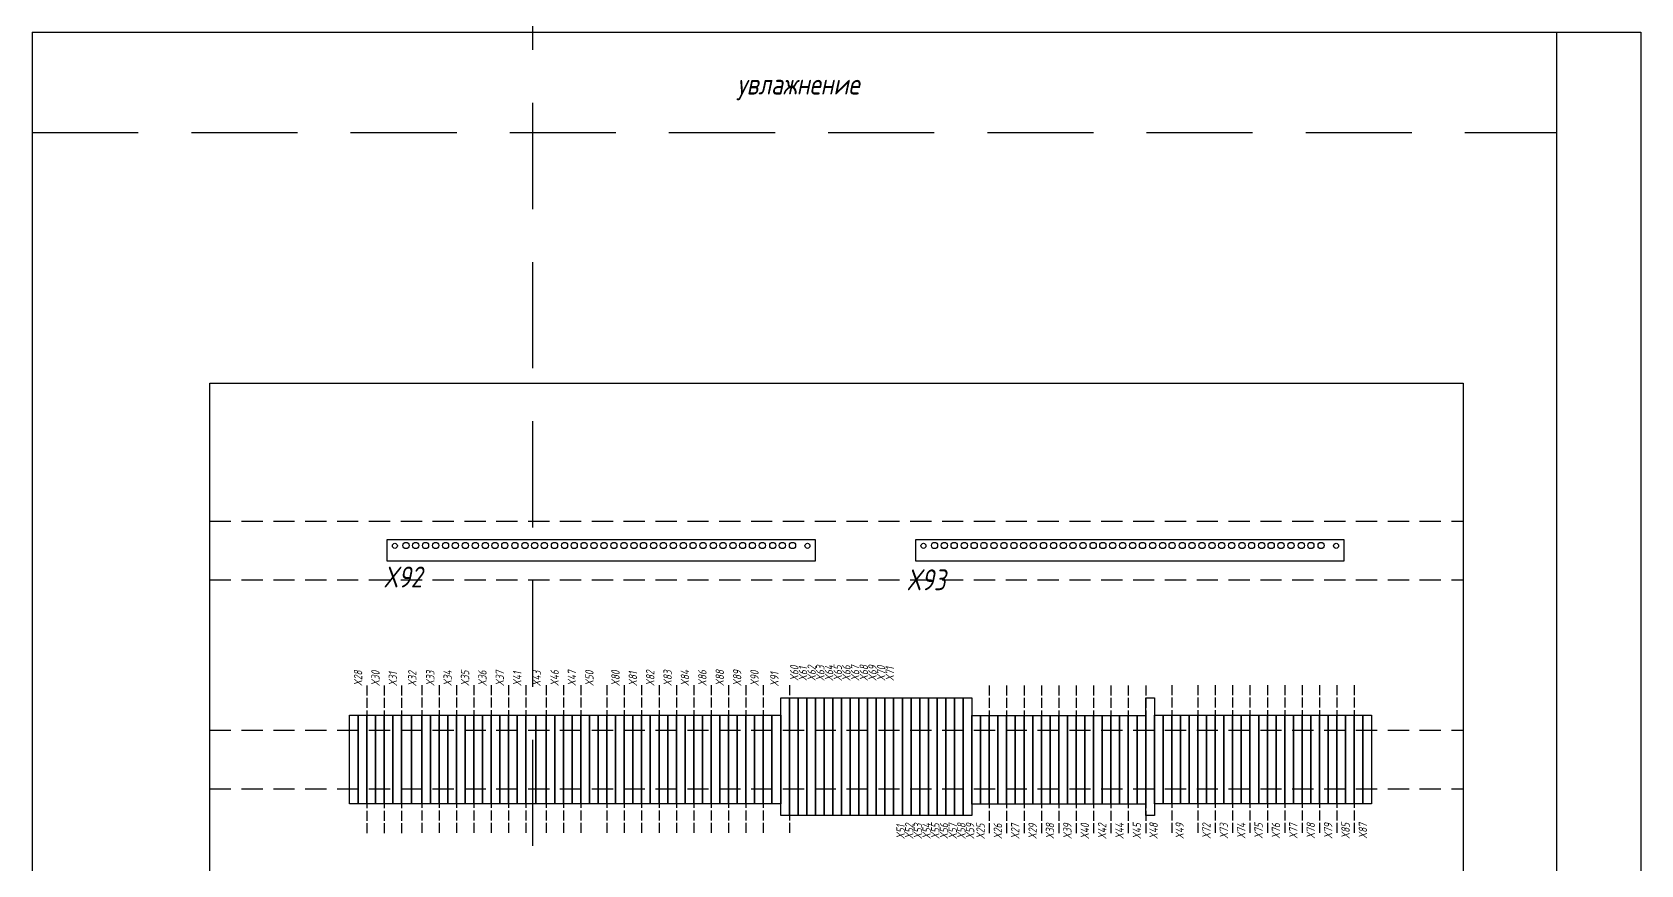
# Model space of a CAD drawing. Header units: millimetres. Extents: x -2573 to 2942, y -1220 to 2800.
# Drawn here: x 0 to 963, y 2302 to 2800 of the extents above; entities that cross this region are included whole.
import ezdxf

# ---------------------------------------------------------------- set-up
doc = ezdxf.new("R2010")
doc.units = ezdxf.units.MM
doc.linetypes.add('ACAD_ISO02W100', pattern=[15, 12, -3])
doc.linetypes.add('DASHED', pattern=[19.05, 12.7, -6.35])
doc.layers.add('noprint', color=2, linetype='Continuous', true_color=0xffff00, plot=False)
doc.styles.add('textstyle133', font='isocpeui.ttf', dxfattribs={"width": 0.8})
doc.styles.add('textstyle144', font='isocpeui.ttf', dxfattribs={"width": 0.8})
doc.styles.add('textstyle145', font='isocpeui.ttf', dxfattribs={"width": 0.8})
doc.styles.add('textstyle146', font='isocpeui.ttf', dxfattribs={"width": 0.8})
doc.styles.add('textstyle147', font='isocpeui.ttf', dxfattribs={"width": 0.8})
doc.styles.add('textstyle148', font='isocpeui.ttf', dxfattribs={"width": 0.8})
doc.styles.add('textstyle149', font='isocpeui.ttf', dxfattribs={"width": 0.8})
doc.styles.add('textstyle15', font='isocpeui.ttf', dxfattribs={"width": 0.8})
doc.styles.add('textstyle150', font='isocpeui.ttf', dxfattribs={"width": 0.8})
doc.styles.add('textstyle151', font='isocpeui.ttf', dxfattribs={"width": 0.8})
doc.styles.add('textstyle152', font='isocpeui.ttf', dxfattribs={"width": 0.8})
doc.styles.add('textstyle153', font='isocpeui.ttf', dxfattribs={"width": 0.8})
doc.styles.add('textstyle154', font='isocpeui.ttf', dxfattribs={"width": 0.8})
doc.styles.add('textstyle155', font='isocpeui.ttf', dxfattribs={"width": 0.8})
doc.styles.add('textstyle156', font='isocpeui.ttf', dxfattribs={"width": 0.8})
doc.styles.add('textstyle157', font='isocpeui.ttf', dxfattribs={"width": 0.8})
doc.styles.add('textstyle158', font='isocpeui.ttf', dxfattribs={"width": 0.8})
doc.styles.add('textstyle159', font='isocpeui.ttf', dxfattribs={"width": 0.8})
doc.styles.add('textstyle160', font='isocpeui.ttf', dxfattribs={"width": 0.8})
doc.styles.add('textstyle161', font='isocpeui.ttf', dxfattribs={"width": 0.8})
doc.styles.add('textstyle162', font='isocpeui.ttf', dxfattribs={"width": 0.8})
doc.styles.add('textstyle163', font='isocpeui.ttf', dxfattribs={"width": 0.8})
doc.styles.add('textstyle164', font='isocpeui.ttf', dxfattribs={"width": 0.8})
doc.styles.add('textstyle165', font='isocpeui.ttf', dxfattribs={"width": 0.8})
doc.styles.add('textstyle166', font='isocpeui.ttf', dxfattribs={"width": 0.8})
doc.styles.add('textstyle167', font='isocpeui.ttf', dxfattribs={"width": 0.8})
doc.styles.add('textstyle168', font='isocpeui.ttf', dxfattribs={"width": 0.8})
doc.styles.add('textstyle169', font='isocpeui.ttf', dxfattribs={"width": 0.8})
doc.styles.add('textstyle170', font='isocpeui.ttf', dxfattribs={"width": 0.8})
doc.styles.add('textstyle171', font='isocpeui.ttf', dxfattribs={"width": 0.8})
doc.styles.add('textstyle172', font='isocpeui.ttf', dxfattribs={"width": 0.8})
doc.styles.add('textstyle173', font='isocpeui.ttf', dxfattribs={"width": 0.8})
doc.styles.add('textstyle174', font='isocpeui.ttf', dxfattribs={"width": 0.8})
doc.styles.add('textstyle176', font='isocpeui.ttf', dxfattribs={"width": 0.8})
doc.styles.add('textstyle177', font='isocpeui.ttf', dxfattribs={"width": 0.8})
doc.styles.add('textstyle178', font='isocpeui.ttf', dxfattribs={"width": 0.8})
doc.styles.add('textstyle179', font='isocpeui.ttf', dxfattribs={"width": 0.8})
doc.styles.add('textstyle180', font='isocpeui.ttf', dxfattribs={"width": 0.8})
doc.styles.add('textstyle181', font='isocpeui.ttf', dxfattribs={"width": 0.8})
doc.styles.add('textstyle182', font='isocpeui.ttf', dxfattribs={"width": 0.8})
doc.styles.add('textstyle183', font='isocpeui.ttf', dxfattribs={"width": 0.8})
doc.styles.add('textstyle184', font='isocpeui.ttf', dxfattribs={"width": 0.8})
doc.styles.add('textstyle185', font='isocpeui.ttf', dxfattribs={"width": 0.8})
doc.styles.add('textstyle186', font='isocpeui.ttf', dxfattribs={"width": 0.8})
doc.styles.add('textstyle187', font='isocpeui.ttf', dxfattribs={"width": 0.8})
doc.styles.add('textstyle188', font='isocpeui.ttf', dxfattribs={"width": 0.8})
doc.styles.add('textstyle189', font='isocpeui.ttf', dxfattribs={"width": 0.8})
doc.styles.add('textstyle190', font='isocpeui.ttf', dxfattribs={"width": 0.8})
doc.styles.add('textstyle191', font='isocpeui.ttf', dxfattribs={"width": 0.8})
doc.styles.add('textstyle192', font='isocpeui.ttf', dxfattribs={"width": 0.8})
doc.styles.add('textstyle193', font='isocpeui.ttf', dxfattribs={"width": 0.8})
doc.styles.add('textstyle194', font='isocpeui.ttf', dxfattribs={"width": 0.8})
doc.styles.add('textstyle195', font='isocpeui.ttf', dxfattribs={"width": 0.8})
doc.styles.add('textstyle196', font='isocpeui.ttf', dxfattribs={"width": 0.8})
doc.styles.add('textstyle197', font='isocpeui.ttf', dxfattribs={"width": 0.8})
doc.styles.add('textstyle198', font='isocpeui.ttf', dxfattribs={"width": 0.8})
doc.styles.add('textstyle199', font='isocpeui.ttf', dxfattribs={"width": 0.8})
doc.styles.add('textstyle200', font='isocpeui.ttf', dxfattribs={"width": 0.8})
doc.styles.add('textstyle201', font='isocpeui.ttf', dxfattribs={"width": 0.8})
doc.styles.add('textstyle202', font='isocpeui.ttf', dxfattribs={"width": 0.8})
doc.styles.add('textstyle203', font='isocpeui.ttf', dxfattribs={"width": 0.8})
doc.styles.add('textstyle204', font='isocpeui.ttf', dxfattribs={"width": 0.8})
doc.styles.add('textstyle205', font='isocpeui.ttf', dxfattribs={"width": 0.8})
doc.styles.add('textstyle206', font='isocpeui.ttf', dxfattribs={"width": 0.8})
doc.styles.add('textstyle207', font='isocpeui.ttf', dxfattribs={"width": 0.8})
doc.styles.add('textstyle208', font='isocpeui.ttf', dxfattribs={"width": 0.8})
doc.styles.add('textstyle209', font='isocpeui.ttf', dxfattribs={"width": 0.8})
doc.styles.add('textstyle210', font='isocpeui.ttf', dxfattribs={"width": 0.8})
doc.styles.add('textstyle211', font='isocpeui.ttf', dxfattribs={"width": 0.8})

msp = doc.modelspace()

# ---------------------------------------------------------------- linework, layer by layer
for p, q in [((0, 2800), (0, 0)), ((0, 2800), (962.5, 2800)), ((912, 2800), (912, 0)), ((962.5, 2800), (962.5, 0))]:
    msp.add_line(p, q)
at = {"color": 0, "linetype": 'DASHED'}
for p, q in [((106.25, 2507.5), (856.25, 2507.5)), ((106.25, 2472.5), (856.25, 2472.5)), ((106.25, 2382.5), (856.25, 2382.5)), ((106.25, 2347.5), (856.25, 2347.5))]:
    msp.add_line(p, q, dxfattribs=at)
at = {"linetype": 'ACAD_ISO02W100', "ltscale": 0.5}
for p, q in [((200.248, 2409.3), (200.248, 2320.3)), ((210.648, 2409.3), (210.648, 2320.3)), ((221.048, 2409.3), (221.048, 2320.3)), ((233.048, 2409.5), (233.048, 2320.5)), ((243.448, 2409.5), (243.448, 2320.5)), ((253.848, 2409.5), (253.848, 2320.5)), ((264.248, 2409.5), (264.248, 2320.5)), ((274.648, 2409.5), (274.648, 2320.5)), ((285.048, 2409.5), (285.048, 2320.5)), ((295.448, 2409.5), (295.448, 2320.5)), ((307.448, 2409.5), (307.448, 2320.5)), ((317.848, 2409.5), (317.848, 2320.5)), ((328.248, 2409.5), (328.248, 2320.5)), ((343.848, 2409.5), (343.848, 2320.5)), ((354.248, 2409.5), (354.248, 2320.5)), ((364.648, 2409.5), (364.648, 2320.5)), ((375.048, 2409.5), (375.048, 2320.5)), ((385.448, 2409.5), (385.448, 2320.5)), ((395.848, 2409.5), (395.848, 2320.5)), ((406.248, 2409.5), (406.248, 2320.5)), ((416.648, 2409.5), (416.648, 2320.5)), ((427.048, 2409.5), (427.048, 2320.5)), ((437.448, 2409.5), (437.448, 2320.5)), ((453.048, 2409.5), (453.048, 2320.5)), ((572.648, 2409.3), (572.648, 2320.3)), ((583.048, 2409.3), (583.048, 2320.3)), ((593.448, 2409.3), (593.448, 2320.3)), ((603.848, 2409.3), (603.848, 2320.3)), ((614.248, 2409.3), (614.248, 2320.3)), ((624.648, 2409.3), (624.648, 2320.3)), ((635.048, 2409.3), (635.048, 2320.3)), ((645.448, 2409.3), (645.448, 2320.3)), ((655.848, 2409.3), (655.848, 2320.3)), ((666.248, 2409.3), (666.248, 2320.3)), ((681.848, 2409.5), (681.848, 2320.5)), ((697.448, 2409.5), (697.448, 2320.5)), ((707.848, 2409.5), (707.848, 2320.5)), ((718.248, 2409.5), (718.248, 2320.5)), ((728.648, 2409.5), (728.648, 2320.5)), ((739.048, 2409.5), (739.048, 2320.5)), ((749.448, 2409.5), (749.448, 2320.5)), ((759.848, 2409.5), (759.848, 2320.5)), ((770.248, 2409.5), (770.248, 2320.5)), ((780.648, 2409.5), (780.648, 2320.5)), ((791.048, 2409.5), (791.048, 2320.5))]:
    msp.add_line(p, q, dxfattribs=at)
at = {"flags": 128}
for points in [[(212.439, 2483.5), (212.439, 2496.5), (468.439, 2496.5), (468.439, 2483.5)], [(528.725, 2483.5), (528.725, 2496.5), (784.725, 2496.5), (784.725, 2483.5)]]:
    msp.add_lwpolyline(points, close=True, dxfattribs=at)
at = {"color": 0}
for points in [[(453.048, 2331.4), (447.848, 2331.4), (447.848, 2401.8), (453.048, 2401.8)], [(458.248, 2331.4), (453.048, 2331.4), (453.048, 2401.8), (458.248, 2401.8)], [(463.448, 2331.4), (458.248, 2331.4), (458.248, 2401.8), (463.448, 2401.8)], [(468.648, 2331.4), (463.448, 2331.4), (463.448, 2401.8), (468.648, 2401.8)], [(473.848, 2331.4), (468.648, 2331.4), (468.648, 2401.8), (473.848, 2401.8)], [(479.048, 2331.4), (473.848, 2331.4), (473.848, 2401.8), (479.048, 2401.8)], [(484.248, 2331.4), (479.048, 2331.4), (479.048, 2401.8), (484.248, 2401.8)], [(489.448, 2331.4), (484.248, 2331.4), (484.248, 2401.8), (489.448, 2401.8)], [(494.648, 2331.4), (489.448, 2331.4), (489.448, 2401.8), (494.648, 2401.8)], [(499.848, 2331.4), (494.648, 2331.4), (494.648, 2401.8), (499.848, 2401.8)], [(505.048, 2331.4), (499.848, 2331.4), (499.848, 2401.8), (505.048, 2401.8)], [(510.248, 2331.4), (505.048, 2331.4), (505.048, 2401.8), (510.248, 2401.8)], [(515.448, 2331.4), (510.248, 2331.4), (510.248, 2401.8), (515.448, 2401.8)], [(520.648, 2331.4), (515.448, 2331.4), (515.448, 2401.8), (520.648, 2401.8)], [(525.848, 2331.4), (520.648, 2331.4), (520.648, 2401.8), (525.848, 2401.8)], [(531.048, 2331.4), (525.848, 2331.4), (525.848, 2401.8), (531.048, 2401.8)], [(536.248, 2331.4), (531.048, 2331.4), (531.048, 2401.8), (536.248, 2401.8)], [(541.448, 2331.4), (536.248, 2331.4), (536.248, 2401.8), (541.448, 2401.8)], [(546.648, 2331.4), (541.448, 2331.4), (541.448, 2401.8), (546.648, 2401.8)], [(551.848, 2331.4), (546.648, 2331.4), (546.648, 2401.8), (551.848, 2401.8)], [(557.048, 2331.4), (551.848, 2331.4), (551.848, 2401.8), (557.048, 2401.8)], [(562.248, 2331.4), (557.048, 2331.4), (557.048, 2401.8), (562.248, 2401.8)], [(671.448, 2331.4), (666.248, 2331.4), (666.248, 2401.8), (671.448, 2401.8)], [(195.048, 2338.5), (189.848, 2338.5), (189.848, 2391.5), (195.048, 2391.5)], [(200.248, 2338.5), (195.048, 2338.5), (195.048, 2391.5), (200.248, 2391.5)], [(205.448, 2338.5), (200.248, 2338.5), (200.248, 2391.5), (205.448, 2391.5)], [(210.648, 2338.5), (205.448, 2338.5), (205.448, 2391.5), (210.648, 2391.5)], [(215.848, 2338.5), (210.648, 2338.5), (210.648, 2391.5), (215.848, 2391.5)], [(221.048, 2338.5), (215.848, 2338.5), (215.848, 2391.5), (221.048, 2391.5)], [(227.048, 2391.5), (227.048, 2338.5), (221.048, 2338.5), (221.048, 2391.5)], [(233.048, 2391.5), (233.048, 2338.5), (227.048, 2338.5), (227.048, 2391.5)], [(238.248, 2338.5), (233.048, 2338.5), (233.048, 2391.5), (238.248, 2391.5)], [(243.448, 2338.5), (238.248, 2338.5), (238.248, 2391.5), (243.448, 2391.5)], [(248.648, 2338.5), (243.448, 2338.5), (243.448, 2391.5), (248.648, 2391.5)], [(253.848, 2338.5), (248.648, 2338.5), (248.648, 2391.5), (253.848, 2391.5)], [(259.048, 2338.5), (253.848, 2338.5), (253.848, 2391.5), (259.048, 2391.5)], [(264.248, 2338.5), (259.048, 2338.5), (259.048, 2391.5), (264.248, 2391.5)], [(269.448, 2338.5), (264.248, 2338.5), (264.248, 2391.5), (269.448, 2391.5)], [(274.648, 2338.5), (269.448, 2338.5), (269.448, 2391.5), (274.648, 2391.5)], [(279.848, 2338.5), (274.648, 2338.5), (274.648, 2391.5), (279.848, 2391.5)], [(285.048, 2338.5), (279.848, 2338.5), (279.848, 2391.5), (285.048, 2391.5)], [(290.248, 2338.5), (285.048, 2338.5), (285.048, 2391.5), (290.248, 2391.5)], [(295.448, 2338.5), (290.248, 2338.5), (290.248, 2391.5), (295.448, 2391.5)], [(301.448, 2391.5), (301.448, 2338.5), (295.448, 2338.5), (295.448, 2391.5)], [(307.448, 2391.5), (307.448, 2338.5), (301.448, 2338.5), (301.448, 2391.5)], [(312.648, 2338.5), (307.448, 2338.5), (307.448, 2391.5), (312.648, 2391.5)], [(317.848, 2338.5), (312.648, 2338.5), (312.648, 2391.5), (317.848, 2391.5)], [(323.048, 2338.5), (317.848, 2338.5), (317.848, 2391.5), (323.048, 2391.5)], [(328.248, 2338.5), (323.048, 2338.5), (323.048, 2391.5), (328.248, 2391.5)], [(333.448, 2338.5), (328.248, 2338.5), (328.248, 2391.5), (333.448, 2391.5)], [(338.648, 2338.5), (333.448, 2338.5), (333.448, 2391.5), (338.648, 2391.5)], [(343.848, 2338.5), (338.648, 2338.5), (338.648, 2391.5), (343.848, 2391.5)], [(349.048, 2338.5), (343.848, 2338.5), (343.848, 2391.5), (349.048, 2391.5)], [(354.248, 2338.5), (349.048, 2338.5), (349.048, 2391.5), (354.248, 2391.5)], [(359.448, 2338.5), (354.248, 2338.5), (354.248, 2391.5), (359.448, 2391.5)], [(364.648, 2338.5), (359.448, 2338.5), (359.448, 2391.5), (364.648, 2391.5)], [(369.848, 2338.5), (364.648, 2338.5), (364.648, 2391.5), (369.848, 2391.5)], [(375.048, 2338.5), (369.848, 2338.5), (369.848, 2391.5), (375.048, 2391.5)], [(380.248, 2338.5), (375.048, 2338.5), (375.048, 2391.5), (380.248, 2391.5)], [(385.448, 2338.5), (380.248, 2338.5), (380.248, 2391.5), (385.448, 2391.5)], [(390.648, 2338.5), (385.448, 2338.5), (385.448, 2391.5), (390.648, 2391.5)], [(395.848, 2338.5), (390.648, 2338.5), (390.648, 2391.5), (395.848, 2391.5)], [(401.048, 2338.5), (395.848, 2338.5), (395.848, 2391.5), (401.048, 2391.5)], [(406.248, 2338.5), (401.048, 2338.5), (401.048, 2391.5), (406.248, 2391.5)], [(411.448, 2338.5), (406.248, 2338.5), (406.248, 2391.5), (411.448, 2391.5)], [(416.648, 2338.5), (411.448, 2338.5), (411.448, 2391.5), (416.648, 2391.5)], [(421.848, 2338.5), (416.648, 2338.5), (416.648, 2391.5), (421.848, 2391.5)], [(427.048, 2338.5), (421.848, 2338.5), (421.848, 2391.5), (427.048, 2391.5)], [(432.248, 2338.5), (427.048, 2338.5), (427.048, 2391.5), (432.248, 2391.5)], [(437.448, 2338.5), (432.248, 2338.5), (432.248, 2391.5), (437.448, 2391.5)], [(442.648, 2338.5), (437.448, 2338.5), (437.448, 2391.5), (442.648, 2391.5)], [(447.848, 2338.5), (442.648, 2338.5), (442.648, 2391.5), (447.848, 2391.5)], [(567.448, 2338.3), (562.248, 2338.3), (562.248, 2391.3), (567.448, 2391.3)], [(572.648, 2338.3), (567.448, 2338.3), (567.448, 2391.3), (572.648, 2391.3)], [(577.848, 2338.3), (572.648, 2338.3), (572.648, 2391.3), (577.848, 2391.3)], [(583.048, 2338.3), (577.848, 2338.3), (577.848, 2391.3), (583.048, 2391.3)], [(588.248, 2338.3), (583.048, 2338.3), (583.048, 2391.3), (588.248, 2391.3)], [(593.448, 2338.3), (588.248, 2338.3), (588.248, 2391.3), (593.448, 2391.3)], [(598.648, 2338.3), (593.448, 2338.3), (593.448, 2391.3), (598.648, 2391.3)], [(603.848, 2338.3), (598.648, 2338.3), (598.648, 2391.3), (603.848, 2391.3)], [(609.048, 2338.3), (603.848, 2338.3), (603.848, 2391.3), (609.048, 2391.3)], [(614.248, 2338.3), (609.048, 2338.3), (609.048, 2391.3), (614.248, 2391.3)], [(619.448, 2338.3), (614.248, 2338.3), (614.248, 2391.3), (619.448, 2391.3)], [(624.648, 2338.3), (619.448, 2338.3), (619.448, 2391.3), (624.648, 2391.3)], [(629.848, 2338.3), (624.648, 2338.3), (624.648, 2391.3), (629.848, 2391.3)], [(635.048, 2338.3), (629.848, 2338.3), (629.848, 2391.3), (635.048, 2391.3)], [(640.248, 2338.3), (635.048, 2338.3), (635.048, 2391.3), (640.248, 2391.3)], [(645.448, 2338.3), (640.248, 2338.3), (640.248, 2391.3), (645.448, 2391.3)], [(650.648, 2338.3), (645.448, 2338.3), (645.448, 2391.3), (650.648, 2391.3)], [(655.848, 2338.3), (650.648, 2338.3), (650.648, 2391.3), (655.848, 2391.3)], [(661.048, 2338.3), (655.848, 2338.3), (655.848, 2391.3), (661.048, 2391.3)], [(666.248, 2338.3), (661.048, 2338.3), (661.048, 2391.3), (666.248, 2391.3)], [(676.648, 2338.5), (671.448, 2338.5), (671.448, 2391.5), (676.648, 2391.5)], [(681.848, 2338.5), (676.648, 2338.5), (676.648, 2391.5), (681.848, 2391.5)], [(687.048, 2338.5), (681.848, 2338.5), (681.848, 2391.5), (687.048, 2391.5)], [(692.248, 2338.5), (687.048, 2338.5), (687.048, 2391.5), (692.248, 2391.5)], [(697.448, 2338.5), (692.248, 2338.5), (692.248, 2391.5), (697.448, 2391.5)], [(702.648, 2338.5), (697.448, 2338.5), (697.448, 2391.5), (702.648, 2391.5)], [(707.848, 2338.5), (702.648, 2338.5), (702.648, 2391.5), (707.848, 2391.5)], [(713.048, 2338.5), (707.848, 2338.5), (707.848, 2391.5), (713.048, 2391.5)], [(718.248, 2338.5), (713.048, 2338.5), (713.048, 2391.5), (718.248, 2391.5)], [(723.448, 2338.5), (718.248, 2338.5), (718.248, 2391.5), (723.448, 2391.5)], [(728.648, 2338.5), (723.448, 2338.5), (723.448, 2391.5), (728.648, 2391.5)], [(733.848, 2338.5), (728.648, 2338.5), (728.648, 2391.5), (733.848, 2391.5)], [(739.048, 2338.5), (733.848, 2338.5), (733.848, 2391.5), (739.048, 2391.5)], [(744.248, 2338.5), (739.048, 2338.5), (739.048, 2391.5), (744.248, 2391.5)], [(749.448, 2338.5), (744.248, 2338.5), (744.248, 2391.5), (749.448, 2391.5)], [(754.648, 2338.5), (749.448, 2338.5), (749.448, 2391.5), (754.648, 2391.5)], [(759.848, 2338.5), (754.648, 2338.5), (754.648, 2391.5), (759.848, 2391.5)], [(765.048, 2338.5), (759.848, 2338.5), (759.848, 2391.5), (765.048, 2391.5)], [(770.248, 2338.5), (765.048, 2338.5), (765.048, 2391.5), (770.248, 2391.5)], [(775.448, 2338.5), (770.248, 2338.5), (770.248, 2391.5), (775.448, 2391.5)], [(780.648, 2338.5), (775.448, 2338.5), (775.448, 2391.5), (780.648, 2391.5)], [(785.848, 2338.5), (780.648, 2338.5), (780.648, 2391.5), (785.848, 2391.5)], [(791.048, 2338.5), (785.848, 2338.5), (785.848, 2391.5), (791.048, 2391.5)], [(796.248, 2338.5), (791.048, 2338.5), (791.048, 2391.5), (796.248, 2391.5)], [(801.448, 2338.5), (796.248, 2338.5), (796.248, 2391.5), (801.448, 2391.5)]]:
    msp.add_lwpolyline(points, close=True, dxfattribs=at)
for centre, radius in [((216.999, 2492.764), 1.504), ((223.613, 2492.956), 1.855), ((229.432, 2492.956), 1.855), ((235.357, 2492.956), 1.855), ((241.411, 2492.956), 1.855), ((247.336, 2492.956), 1.855), ((253.132, 2492.956), 1.855), ((259.186, 2492.956), 1.855), ((265.111, 2492.956), 1.855), ((271.087, 2492.956), 1.855), ((276.961, 2492.956), 1.855), ((282.783, 2492.956), 1.855), ((288.811, 2492.956), 1.855), ((294.839, 2492.956), 1.855), ((300.712, 2492.956), 1.855), ((306.483, 2492.956), 1.855), ((312.511, 2492.956), 1.855), ((318.539, 2492.956), 1.855), ((324.31, 2492.956), 1.855), ((330.235, 2492.956), 1.855), ((336.211, 2492.956), 1.855), ((342.188, 2492.956), 1.855), ((348.061, 2492.956), 1.855), ((354.141, 2492.956), 1.855), ((360.066, 2492.956), 1.855), ((365.785, 2492.956), 1.855), ((371.813, 2492.956), 1.855), ((377.686, 2492.956), 1.855), ((383.611, 2492.956), 1.855), ((389.588, 2492.956), 1.855), ((395.462, 2492.956), 1.855), ((401.387, 2492.956), 1.855), ((407.569, 2492.956), 1.855), ((413.288, 2492.956), 1.855), ((419.368, 2492.956), 1.855), ((425.035, 2492.956), 1.855), ((430.96, 2492.956), 1.855), ((436.885, 2492.956), 1.855), ((443.12, 2492.956), 1.855), ((448.787, 2492.956), 1.855), ((454.918, 2492.956), 1.855), ((463.878, 2492.764), 1.504), ((533.285, 2492.764), 1.504), ((539.9, 2492.956), 1.855), ((545.718, 2492.956), 1.855), ((551.643, 2492.956), 1.855), ((557.697, 2492.956), 1.855), ((563.622, 2492.956), 1.855), ((569.418, 2492.956), 1.855), ((575.472, 2492.956), 1.855), ((581.397, 2492.956), 1.855), ((587.373, 2492.956), 1.855), ((593.247, 2492.956), 1.855), ((599.069, 2492.956), 1.855), ((605.097, 2492.956), 1.855), ((611.125, 2492.956), 1.855), ((616.999, 2492.956), 1.855), ((622.769, 2492.956), 1.855), ((628.797, 2492.956), 1.855), ((634.825, 2492.956), 1.855), ((640.596, 2492.956), 1.855), ((646.521, 2492.956), 1.855), ((652.497, 2492.956), 1.855), ((658.474, 2492.956), 1.855), ((664.347, 2492.956), 1.855), ((670.427, 2492.956), 1.855), ((676.352, 2492.956), 1.855), ((682.071, 2492.956), 1.855), ((688.099, 2492.956), 1.855), ((693.973, 2492.956), 1.855), ((699.898, 2492.956), 1.855), ((705.874, 2492.956), 1.855), ((711.748, 2492.956), 1.855), ((717.673, 2492.956), 1.855), ((723.855, 2492.956), 1.855), ((729.574, 2492.956), 1.855), ((735.654, 2492.956), 1.855), ((741.321, 2492.956), 1.855), ((747.247, 2492.956), 1.855), ((753.172, 2492.956), 1.855), ((759.406, 2492.956), 1.855), ((765.073, 2492.956), 1.855), ((771.204, 2492.956), 1.855), ((780.165, 2492.764), 1.504)]:
    msp.add_circle(centre, radius)
at = {"layer": 'noprint', "linetype": 'DASHED', "ltscale": 5}
msp.add_line((0, 2740), (912, 2740), dxfattribs=at)
msp.add_xline((299.5, -1041.11), (0, 1), dxfattribs=at)
at = {"layer": 'noprint'}
msp.add_lwpolyline([(106.25, 2590), (856.25, 2590), (856.25, 2140), (106.25, 2140)], close=True, dxfattribs=at)

# ---------------------------------------------------------------- texts
at = {"color": 1, "lineweight": 40, "true_color": 0xff0000, "style": 'textstyle133', "width": 0.8}
for s, p in [('X92', (210.112, 2467.87)), ('X93', (523.083, 2466.192))]:
    msp.add_text(s, height=12.5, dxfattribs=at).set_placement(p)
at = {"color": 1, "lineweight": 40, "true_color": 0xff0000, "width": 0.8}
for s, style, p in [('X28', 'textstyle180', (197.488, 2408.839)), ('X30', 'textstyle201', (207.888, 2408.839)), ('X31', 'textstyle189', (218.288, 2408.839)), ('X32', 'textstyle187', (229.941, 2408.639)), ('X33', 'textstyle188', (240.688, 2408.839)), ('X34', 'textstyle202', (251.088, 2408.839)), ('X35', 'textstyle203', (261.488, 2408.839)), ('X36', 'textstyle204', (271.888, 2408.839)), ('X37', 'textstyle207', (282.288, 2408.839)), ('X41', 'textstyle208', (292.688, 2408.839)), ('X43', 'textstyle209', (304.341, 2408.639)), ('X46', 'textstyle176', (315.088, 2408.839)), ('X47', 'textstyle177', (325.488, 2408.839)), ('X50', 'textstyle200', (335.888, 2408.839)), ('X80', 'textstyle181', (351.488, 2408.839)), ('X81', 'textstyle182', (361.888, 2408.839)), ('X82', 'textstyle183', (372.288, 2408.839)), ('X83', 'textstyle190', (382.688, 2408.839)), ('X84', 'textstyle191', (393.088, 2408.839)), ('X86', 'textstyle194', (403.488, 2408.839)), ('X88', 'textstyle205', (413.888, 2408.839)), ('X89', 'textstyle206', (424.288, 2408.839)), ('X90', 'textstyle210', (434.688, 2408.839)), ('X91', 'textstyle211', (446.585, 2408.639)), ('X60', 'textstyle178', (458.476, 2411.868)), ('X61', 'textstyle179', (463.676, 2411.868)), ('X62', 'textstyle184', (468.876, 2411.868)), ('X63', 'textstyle185', (474.076, 2411.868)), ('X64', 'textstyle186', (479.276, 2411.868)), ('X65', 'textstyle192', (484.476, 2411.868)), ('X66', 'textstyle193', (489.676, 2411.868)), ('X67', 'textstyle195', (494.876, 2411.868)), ('X68', 'textstyle196', (500.076, 2411.868)), ('X69', 'textstyle197', (505.276, 2411.868)), ('X70', 'textstyle198', (510.476, 2411.868)), ('X71', 'textstyle199', (515.676, 2411.868)), ('X51', 'textstyle158', (522.073, 2317.335)), ('X52', 'textstyle154', (527.273, 2317.335)), ('X53', 'textstyle152', (532.473, 2317.335)), ('X54', 'textstyle153', (537.673, 2317.335)), ('X55', 'textstyle163', (542.873, 2317.335)), ('X56', 'textstyle164', (548.073, 2317.335)), ('X57', 'textstyle168', (553.273, 2317.335)), ('X58', 'textstyle165', (558.473, 2317.335)), ('X59', 'textstyle174', (563.673, 2317.335)), ('X25', 'textstyle145', (569.888, 2317.335)), ('X26', 'textstyle155', (580.288, 2317.335)), ('X27', 'textstyle159', (590.688, 2317.335)), ('X29', 'textstyle166', (601.088, 2317.335)), ('X38', 'textstyle171', (611.488, 2317.335)), ('X39', 'textstyle146', (621.888, 2317.335)), ('X40', 'textstyle147', (632.288, 2317.335)), ('X42', 'textstyle156', (642.688, 2317.335)), ('X44', 'textstyle172', (653.088, 2317.335)), ('X45', 'textstyle144', (663.488, 2317.335)), ('X48', 'textstyle169', (673.479, 2317.335)), ('X49', 'textstyle170', (689.079, 2317.335)), ('X72', 'textstyle157', (705.088, 2317.535)), ('X73', 'textstyle148', (715.488, 2317.535)), ('X74', 'textstyle149', (725.888, 2317.535)), ('X75', 'textstyle150', (736.288, 2317.535)), ('X76', 'textstyle151', (746.688, 2317.535)), ('X77', 'textstyle160', (757.088, 2317.535)), ('X78', 'textstyle161', (767.488, 2317.535)), ('X79', 'textstyle162', (777.888, 2317.535)), ('X85', 'textstyle167', (788.288, 2317.535)), ('X87', 'textstyle173', (798.688, 2317.535))]:
    msp.add_text(s, height=5, rotation=90, dxfattribs=dict(at, style=style)).set_placement(p)
at = {"layer": 'noprint', "linetype": 'DASHED', "ltscale": 5, "style": 'textstyle15', "width": 0.8}
msp.add_text('увлажнение', height=12.5, dxfattribs=at).set_placement((421.756, 2762.718))

doc.saveas('drawing.dxf')
